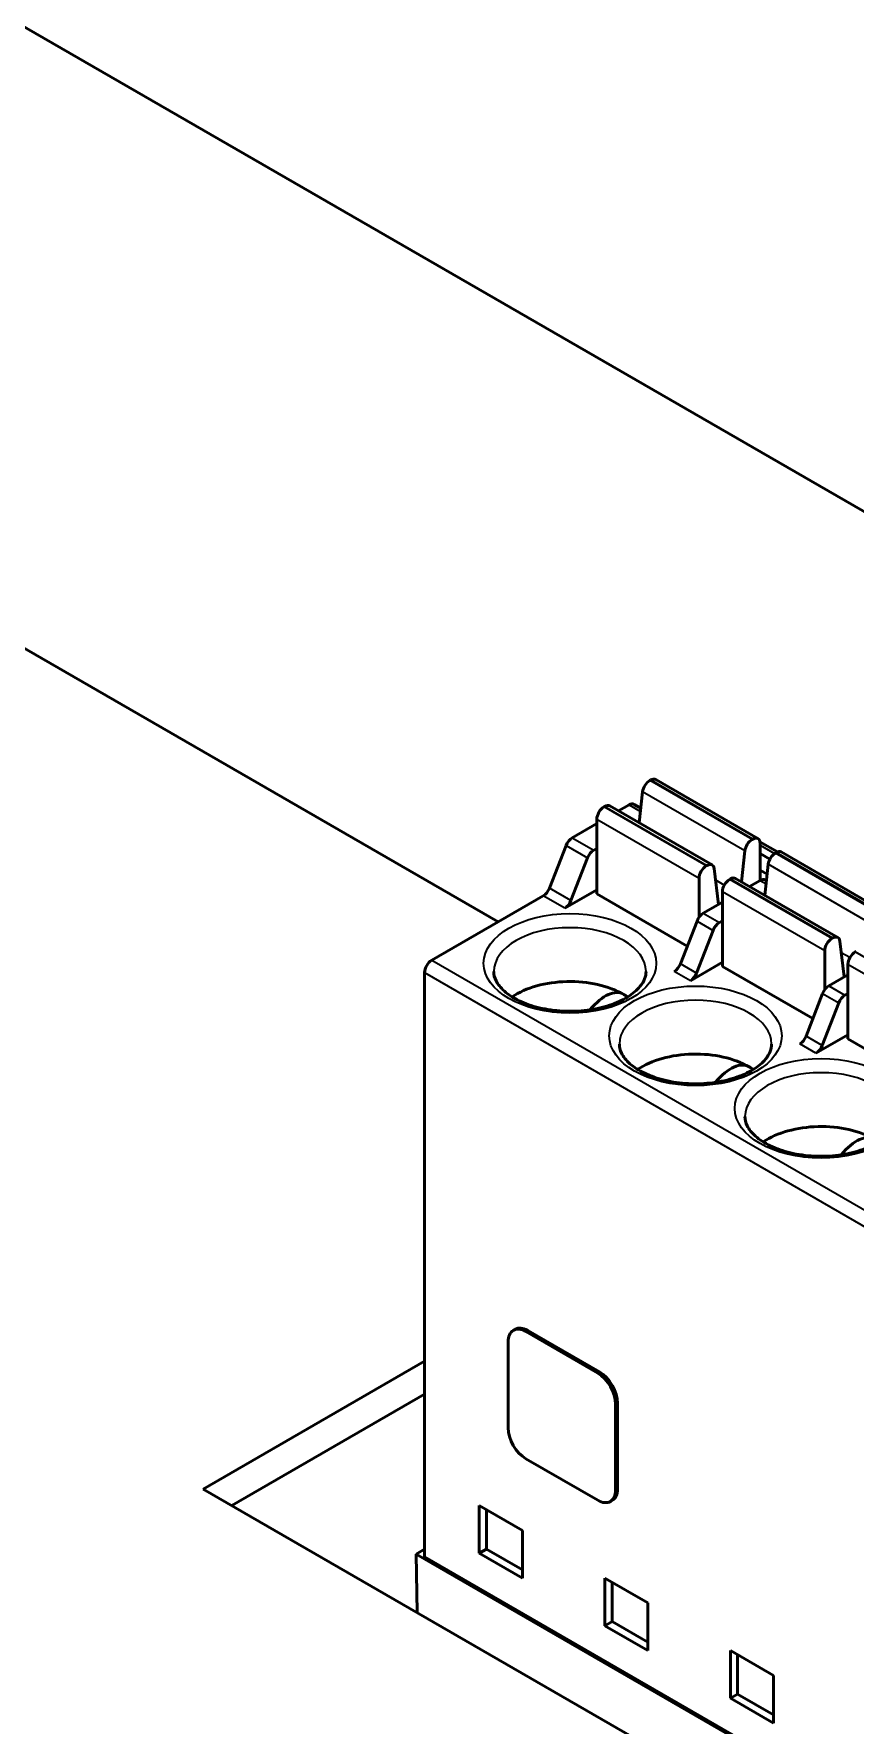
# Model space of a CAD drawing. Header units: millimetres. Extents: x 1021 to 2778, y -197 to 600.
# Drawn here: x 1552.1 to 1568.29, y 445.62 to 478.95 of the extents above; entities that cross this region are included whole.
import ezdxf

# ---------------------------------------------------------------- set-up
doc = ezdxf.new("R2010")
doc.units = ezdxf.units.MM
doc.header["$LTSCALE"] = 2
doc.layers.add('외형선(ISO)', color=7, linetype='Continuous', lineweight=50)
doc.layers.add('좁은 외형선(ISO)', color=7, linetype='Continuous', lineweight=35)

msp = doc.modelspace()

# ---------------------------------------------------------------- linework, layer by layer
at = {"layer": '외형선(ISO)'}
for p, q in [((1543.9797, 483.6664), (1572.264, 467.3365)), ((1561.2508, 461.4475), (1549.2654, 468.3673)), ((1564.033, 463.3991), (1564.0984, 464.011)), ((1564.256, 464.244), (1564.2386, 464.2339)), ((1566.3713, 463.0904), (1564.356, 464.2539)), ((1563.3542, 463.7233), (1563.3368, 463.7133)), ((1563.4542, 463.7332), (1565.4694, 462.5697)), ((1563.8318, 463.7541), (1563.6249, 463.6346)), ((1563.9318, 463.764), (1564.0638, 463.6877)), ((1563.1954, 463.3867), (1562.7113, 463.1072)), ((1563.1954, 463.4683), (1563.1954, 461.9986)), ((1566.2713, 463.0805), (1566.2539, 463.0704)), ((1566.4104, 463.027), (1566.7565, 462.8272)), ((1566.4127, 462.264), (1566.4127, 462.9988)), ((1562.5889, 462.9548), (1562.2623, 462.1131)), ((1563.0131, 462.7099), (1562.6865, 461.8681)), ((1563.1954, 462.8968), (1563.1356, 462.8623)), ((1566.0482, 462.2355), (1566.1137, 462.8475)), ((1566.6049, 462.6837), (1566.4127, 462.7947)), ((1566.7309, 462.8151), (1566.7135, 462.8051)), ((1568.8462, 461.6615), (1566.8309, 462.825)), ((1565.2106, 461.54), (1565.2106, 462.3048)), ((1565.352, 462.5497), (1565.3694, 462.5598)), ((1565.5959, 461.7924), (1565.5097, 462.4988)), ((1565.9291, 462.3043), (1567.9443, 461.1408)), ((1566.5525, 462.3874), (1566.4127, 462.4681)), ((1566.5078, 461.9702), (1566.5733, 462.5821)), ((1562.564, 461.7158), (1563.1954, 462.0803)), ((1564.9777, 460.9696), (1563.1954, 461.9986)), ((1565.6702, 462.0394), (1565.6702, 460.5697)), ((1565.8291, 462.2944), (1565.8117, 462.2844)), ((1566.2058, 462.1445), (1566.4127, 462.264)), ((1566.5127, 462.2739), (1566.5387, 462.2589)), ((1559.9427, 460.6922), (1562.1398, 461.9607)), ((1565.2923, 461.6171), (1565.6702, 461.8353)), ((1564.8432, 460.623), (1565.1698, 461.4647)), ((1565.6702, 461.4679), (1565.6105, 461.4334)), ((1565.488, 461.281), (1565.1614, 460.4393)), ((1567.8269, 461.1209), (1567.8443, 461.1309)), ((1568.0707, 460.3635), (1567.9845, 461.0699)), ((1565.6702, 460.6514), (1565.0389, 460.2869)), ((1567.6855, 460.1111), (1567.6855, 460.8759)), ((1568.3039, 460.8656), (1568.2865, 460.8555)), ((1559.8013, 460.4473), (1559.8013, 448.9347)), ((1565.6702, 460.5697), (1567.4526, 459.5407)), ((1567.7671, 460.1882), (1568.1451, 460.4064)), ((1568.1451, 460.6106), (1568.1451, 459.1409)), ((1567.3181, 459.1941), (1567.6447, 460.0359)), ((1568.1451, 460.039), (1568.0853, 460.0045)), ((1567.9629, 459.8522), (1567.6363, 459.0104)), ((1568.1451, 459.2225), (1567.5138, 458.858)), ((1568.1451, 459.1409), (1569.9274, 458.1119)), ((1561.5842, 453.419), (1561.5488, 453.3986)), ((1561.7988, 453.3738), (1563.213, 452.5573)), ((1563.2484, 452.5777), (1561.8342, 453.3942)), ((1561.4453, 453.1697), (1561.4453, 451.4795)), ((1555.4349, 450.2717), (1559.8013, 452.7926)), ((1559.8013, 452.1394), (1556.0006, 449.9451)), ((1563.602, 451.9654), (1563.602, 450.2752)), ((1563.5666, 451.9449), (1563.5666, 450.2548)), ((1563.213, 450.0507), (1561.7988, 450.8672)), ((1693.4621, 370.5816), (1555.4349, 450.2717)), ((1563.4984, 450.0463), (1563.463, 450.0259)), ((1560.8796, 449.9451), (1561.7281, 449.4552)), ((1560.8796, 449.0061), (1560.8796, 449.9451)), ((1561.021, 449.0878), (1561.021, 449.8634)), ((1561.7281, 448.5162), (1561.7281, 449.4552)), ((1559.6347, 448.99), (1559.8013, 449.0862)), ((1559.6347, 448.99), (1582.7013, 435.6725)), ((1559.6347, 448.99), (1559.6519, 447.8369)), ((1561.021, 449.0878), (1560.8796, 449.0061)), ((1561.7281, 448.5162), (1560.8796, 449.0061)), ((1561.7281, 448.6795), (1561.021, 449.0878)), ((1582.6054, 435.7687), (1559.8013, 448.9347)), ((1563.3545, 447.5772), (1563.3545, 448.5162)), ((1563.3545, 448.5162), (1564.203, 448.0263)), ((1563.4959, 447.6589), (1563.4959, 448.4346)), ((1564.203, 447.0873), (1564.203, 448.0263)), ((1563.4959, 447.6589), (1563.3545, 447.5772)), ((1564.203, 447.2506), (1563.4959, 447.6589)), ((1564.203, 447.0873), (1563.3545, 447.5772)), ((1565.8293, 446.1484), (1565.8293, 447.0873)), ((1565.8293, 447.0873), (1566.6779, 446.5974)), ((1565.9708, 446.23), (1565.9708, 447.0057)), ((1566.6779, 445.6585), (1566.6779, 446.5974)), ((1565.9708, 446.23), (1565.8293, 446.1484)), ((1566.6779, 445.6585), (1565.8293, 446.1484)), ((1566.6779, 445.8218), (1565.9708, 446.23))]:
    msp.add_line(p, q, dxfattribs=at)
for centre, major_axis, ratio, start_param, end_param in [((1564.2386, 464.0706), (0.1, 0.1732), 0.5773503, 0.7853982, 2.2252948), ((1564.256, 464.0807), (0.1, 0.1732), 0.5773503, 0, 0.7853982), ((1563.3368, 463.55), (0.1, 0.1732), 0.5773503, 0.7853982, 2.3561945), ((1563.3542, 463.56), (0.1, 0.1732), 0.5773503, 0, 0.7853982), ((1563.8318, 463.5908), (0.1, 0.1732), 0.5773503, 0, 0.7853982), ((1562.7113, 462.9439), (-0.1, -0.1732), 0.5773503, 3.9269908, 4.9741884), ((1566.2539, 462.9071), (0.1, 0.1732), 0.5773503, 0.7853982, 2.2252948), ((1566.2713, 462.9172), (0.1, 0.1732), 0.5773503, 5.4977871, 7.0685835), ((1563.1356, 462.699), (-0.1, -0.1732), 0.5773503, 3.9269908, 4.9741884), ((1566.7135, 462.6418), (0.1, 0.1732), 0.5773503, 0.7853982, 2.2252948), ((1566.7309, 462.6518), (0.1, 0.1732), 0.5773503, 0, 0.7853982), ((1565.352, 462.3864), (0.1, 0.1732), 0.5773503, 0.7853982, 2.3561945), ((1565.3694, 462.3965), (0.1, 0.1732), 0.5773503, 5.6286868, 7.0685835), ((1565.8291, 462.1311), (0.1, 0.1732), 0.5773503, 0, 0.7853982), ((1562.1398, 462.124), (-0.1, -0.1732), 0.5773503, 0.7853982, 1.8325957), ((1565.8117, 462.1211), (0.1, 0.1732), 0.5773503, 0.7853982, 2.3561945), ((1566.4127, 462.1007), (0.1, 0.1732), 0.5773503, 0, 0.7853982), ((1562.564, 461.8791), (-0.1, -0.1732), 0.5773503, 0.7853982, 1.8325957), ((1565.2923, 461.4538), (-0.1, -0.1732), 0.5773503, 3.9269908, 4.9741884), ((1565.6105, 461.2701), (-0.1, -0.1732), 0.5773503, 3.9269908, 4.9741884), ((1567.8269, 460.9576), (0.1, 0.1732), 0.5773503, 0.7853982, 2.3561945), ((1567.8443, 460.9676), (0.1, 0.1732), 0.5773503, 5.6286868, 7.0685835), ((1559.9427, 460.5289), (-0.1, -0.1732), 0.5773503, 3.9269908, 5.4977871), ((1568.2865, 460.6922), (0.1, 0.1732), 0.5773503, 0.7853982, 2.3561945), ((1564.7207, 460.6339), (-0.1, -0.1732), 0.5773503, 0.7853982, 1.8325957), ((1565.0389, 460.4502), (-0.1, -0.1732), 0.5773503, 0.7853982, 1.8325957), ((1562.665, 459.4063), (-1.5, 0), 0.5773503, 3.9269908, 5.5753655), ((1562.9442, 457.6336), (-0.7229, -2.4104), 0.3269424, 3.0644315, 3.7761464), ((1562.9442, 457.6336), (-0.7229, -2.4104), 0.3269424, 2.9630241, 3.0644315), ((1562.665, 459.4063), (-1.5, 0), 0.5773503, 3.8494125, 3.9269908), ((1567.7671, 460.0249), (-0.1, -0.1732), 0.5773503, 3.9269908, 4.9741884), ((1568.0853, 459.8412), (-0.1, -0.1732), 0.5773503, 3.9269908, 4.9741884), ((1567.1956, 459.205), (-0.1, -0.1732), 0.5773503, 0.7853982, 1.8325957), ((1567.5138, 459.0213), (-0.1, -0.1732), 0.5773503, 0.7853982, 1.8325957), ((1565.1399, 457.9774), (-1.5, 0), 0.5773503, 3.9269908, 5.5753655), ((1565.419, 456.2048), (0.7229, 2.4104), 0.3269424, 6.2060241, 6.917739), ((1565.419, 456.2048), (0.7229, 2.4104), 0.3269424, 6.1046167, 6.2060241), ((1565.1399, 457.9774), (-1.5, 0), 0.5773503, 3.8494125, 3.9269908), ((1567.6148, 456.5486), (-1.5, 0), 0.5773503, 3.9269908, 5.5753655), ((1567.8939, 454.7759), (0.7229, 2.4104), 0.3269424, 6.2060241, 6.917739), ((1561.7988, 452.9656), (-0.25, 0.433), 0.5773503, 5.4977871, 7.0685835), ((1561.8342, 452.986), (-0.25, 0.433), 0.5773503, 5.4977871, 6.2831853), ((1563.213, 452.1491), (-0.25, 0.433), 0.5773503, 3.9269908, 5.4977871), ((1563.2484, 452.1695), (-0.25, 0.433), 0.5773503, 3.9269908, 5.4977871), ((1561.7988, 451.2754), (0.25, -0.433), 0.5773503, 3.9269908, 5.4977871), ((1563.213, 450.4589), (0.25, -0.433), 0.5773503, 5.4977871, 7.0685835), ((1563.2484, 450.4793), (0.25, -0.433), 0.5773503, 0, 0.7853982)]:
    msp.add_ellipse(centre, major_axis=major_axis, ratio=ratio, start_param=start_param, end_param=end_param, dxfattribs=at)
for points in [[(1564.165, 460.4677), (1564.165, 460.3737), (1564.1301, 460.2755), (1563.9868, 460.1016), (1563.9035, 460.03), (1563.6982, 459.904), (1563.5782, 459.849), (1563.3097, 459.7606), (1563.161, 459.7274), (1562.85, 459.6877), (1562.6875, 459.6816), (1562.3672, 459.6977), (1562.2093, 459.72), (1561.9163, 459.7899), (1561.7811, 459.8373), (1561.548, 459.9494), (1561.4498, 460.0138), (1561.2969, 460.1492), (1561.2427, 460.2198), (1561.1787, 460.3496), (1561.165, 460.4089), (1561.165, 460.4677)], [(1566.6399, 459.0388), (1566.6399, 458.9448), (1566.605, 458.8466), (1566.4617, 458.6727), (1566.3784, 458.6011), (1566.173, 458.4751), (1566.053, 458.4202), (1565.7846, 458.3318), (1565.6359, 458.2985), (1565.3248, 458.2589), (1565.1624, 458.2527), (1564.8421, 458.2688), (1564.6842, 458.2912), (1564.3912, 458.3611), (1564.256, 458.4084), (1564.0229, 458.5205), (1563.9247, 458.585), (1563.7718, 458.7204), (1563.7176, 458.791), (1563.6536, 458.9208), (1563.6399, 458.9801), (1563.6399, 459.0388)], [(1569.1148, 457.6099), (1569.1148, 457.5159), (1569.0798, 457.4178), (1568.9366, 457.2439), (1568.8533, 457.1722), (1568.6479, 457.0462), (1568.5279, 456.9913), (1568.2595, 456.9029), (1568.1108, 456.8697), (1567.7997, 456.83), (1567.6373, 456.8239), (1567.3169, 456.84), (1567.1591, 456.8623), (1566.8661, 456.9322), (1566.7309, 456.9796), (1566.4978, 457.0917), (1566.3996, 457.1561), (1566.2467, 457.2915), (1566.1925, 457.3621), (1566.1284, 457.4919), (1566.1148, 457.5512), (1566.1148, 457.6099)]]:
    msp.add_open_spline(points, degree=3, knots=[0.7853982, 0.7853982, 0.7853982, 0.7853982, 1.2294516, 1.2294516, 1.5403216, 1.5403216, 1.8378587, 1.8378587, 2.1388411, 2.1388411, 2.4431092, 2.4431092, 2.7480004, 2.7480004, 3.0506373, 3.0506373, 3.3491644, 3.3491644, 3.6495038, 3.6495038, 3.9269908, 3.9269908, 3.9269908, 3.9269908], dxfattribs=at)
at = {"layer": '좁은 외형선(ISO)'}
for p, q in [((1566.1137, 462.8475), (1564.0984, 464.011)), ((1566.2539, 463.0704), (1564.2386, 464.2339)), ((1566.2713, 463.0805), (1564.256, 464.244)), ((1565.352, 462.5497), (1563.3368, 463.7133)), ((1563.3542, 463.7233), (1565.3694, 462.5598)), ((1563.8318, 463.7541), (1564.057, 463.624)), ((1565.2106, 462.3048), (1563.1954, 463.4683)), ((1562.7113, 463.1072), (1563.1356, 462.8623)), ((1562.5889, 462.9548), (1563.0131, 462.7099)), ((1566.4127, 462.958), (1566.6966, 462.7941)), ((1568.7288, 461.6416), (1566.7135, 462.8051)), ((1568.7462, 461.6516), (1566.7309, 462.8151)), ((1568.5885, 461.4186), (1566.5733, 462.5821)), ((1562.6865, 461.8681), (1562.2623, 462.1131)), ((1565.7077, 462.1718), (1565.5376, 462.27)), ((1567.6855, 460.8759), (1565.6702, 462.0394)), ((1567.8269, 461.1209), (1565.8117, 462.2844)), ((1565.8291, 462.2944), (1567.8443, 461.1309)), ((1566.4127, 462.264), (1566.5319, 462.1952)), ((1562.564, 461.7158), (1562.1398, 461.9607)), ((1565.1698, 461.4647), (1565.488, 461.281)), ((1565.2923, 461.6171), (1565.6105, 461.4334)), ((1559.9427, 460.6922), (1582.7469, 447.5262)), ((1568.1826, 460.7429), (1568.0124, 460.8411)), ((1570.3018, 459.692), (1568.2865, 460.8555)), ((1559.8013, 460.4473), (1582.6054, 447.2813)), ((1565.0389, 460.2869), (1564.7207, 460.4706)), ((1565.1614, 460.4393), (1564.8432, 460.623)), ((1570.1604, 459.4471), (1568.1451, 460.6106)), ((1567.6447, 460.0359), (1567.9629, 459.8522)), ((1567.7671, 460.1882), (1568.0853, 460.0045)), ((1567.5138, 458.858), (1567.1956, 459.0417)), ((1567.6363, 459.0104), (1567.3181, 459.1941)), ((1561.8342, 453.3942), (1561.7988, 453.3738)), ((1563.213, 452.5573), (1563.2484, 452.5777)), ((1563.5666, 451.9449), (1563.602, 451.9654)), ((1563.602, 450.2752), (1563.5666, 450.2548))]:
    msp.add_line(p, q, dxfattribs=at)
for centre in [(1562.665, 460.631), (1565.1399, 459.2021), (1567.6148, 457.7732)]:
    msp.add_ellipse(centre, major_axis=(1.7, 0), ratio=0.5773503, dxfattribs=at)
for centre in [(1562.665, 460.4677), (1565.1399, 459.0388), (1567.6148, 457.6099)]:
    msp.add_ellipse(centre, major_axis=(-1.5, 0), ratio=0.5773503, start_param=3.1415927, end_param=6.2831853, dxfattribs=at)

doc.saveas('drawing.dxf')
